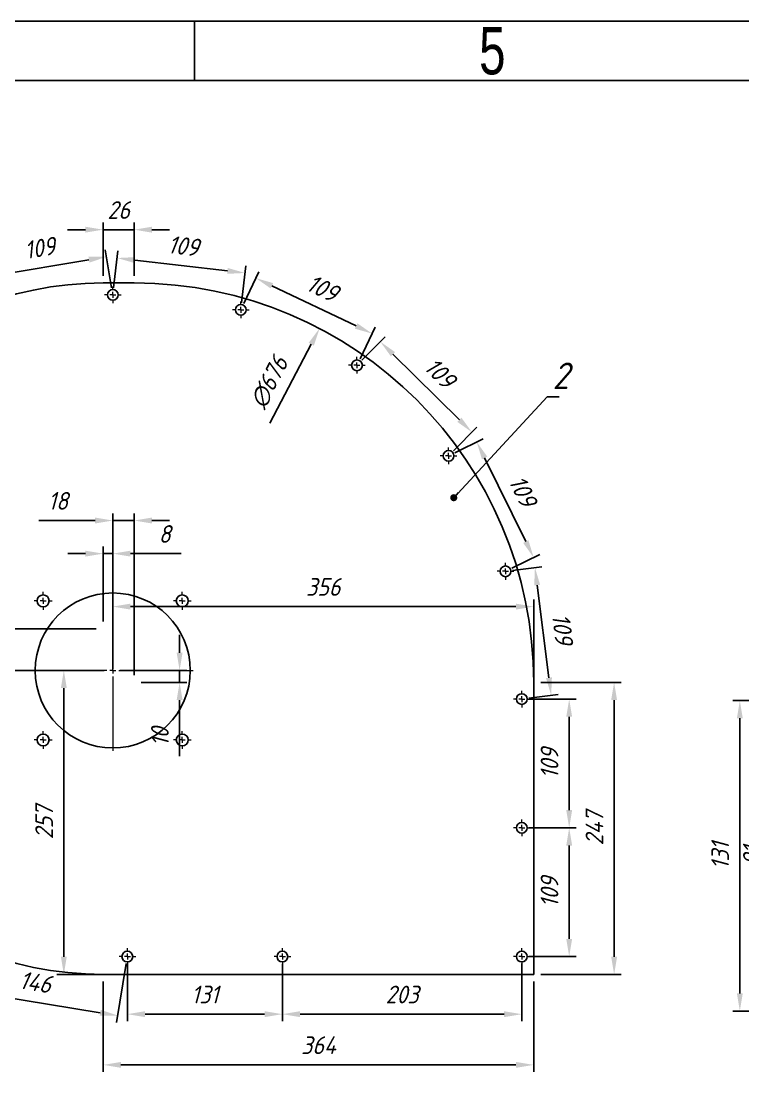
# Model space of a CAD drawing. Header units: millimetres. Extents: x -2169 to 6000, y -2300 to 596.
# Drawn here: x 3330 to 3941, y -293 to 596 of the extents above; entities that cross this region are included whole.
import ezdxf

# ---------------------------------------------------------------- set-up
doc = ezdxf.new("R2010")
doc.units = ezdxf.units.MM
doc.header["$PDSIZE"] = -1
doc.linetypes.add('SLD-Solid', pattern=[0])
doc.styles.add('GENISO', font='geniso.shx', dxfattribs={"oblique": 15})
doc.styles.add('SLDTEXTSTYLE0', font='TXT', dxfattribs={"width": 0.75})
doc.dimstyles.new('Scale', dxfattribs={"dimscale": 6, "dimtxt": 2.5, "dimasz": 2.5, "dimexe": 1, "dimexo": 1, "dimgap": 1.524, "dimtad": 1, "dimdec": 0, "dimzin": 0, "dimtxsty": 'GENISO', "dimcen": 2.5, "dimclrd": 1, "dimclre": 1, "dimclrt": 7, "dimadec": 0, "dimazin": 0, "dimtfac": 1, "dimtdec": 0, "dimtmove": 0, "dimatfit": 3, "dimfxl": 1, "dimtzin": 0, "dimlwd": -1, "dimlwe": -1, "dimarcsym": 0})
doc.dimstyles.new('Scale 1B2', dxfattribs={"dimscale": 6, "dimtxt": 2.5, "dimasz": 2.5, "dimexe": 1, "dimexo": 1, "dimgap": 1.524, "dimtad": 1, "dimdec": 0, "dimlfac": 0.5, "dimzin": 0, "dimtxsty": 'GENISO', "dimcen": 2.5, "dimclrd": 1, "dimclre": 1, "dimclrt": 7, "dimadec": 0, "dimazin": 0, "dimtfac": 1, "dimtdec": 0, "dimtmove": 0, "dimatfit": 3, "dimfxl": 1, "dimtzin": 0, "dimlwd": -1, "dimlwe": -1, "dimarcsym": 0})

# ---------------------------------------------------------------- blocks, each defined once
blk = doc.blocks.new('SW_CENTERMARKSYMBOL_18')
at = {"color": 0, "linetype": 'SLD-Solid', "lineweight": 0}
for p, q in [((0, 0.5), (0, 6.75)), ((-0.5, 0), (-6.75, 0)), ((0, 0), (-0.25, 0)), ((0, 0), (0, 0.25)), ((0, 0), (0, -0.25)), ((0, 0), (0.25, 0)), ((0.5, 0), (6.75, 0)), ((0, -0.5), (0, -6.75))]:
    blk.add_line(p, q, dxfattribs=at)
blk = doc.blocks.new('SW_CENTERMARKSYMBOL_19')
at = {"color": 0, "linetype": 'SLD-Solid', "lineweight": 0}
for p, q in [((-0.5, 0), (-0.7, 0)), ((0, 0), (-0.25, 0)), ((0, 0.5), (0, 0.7)), ((0, 0), (0, 0.25)), ((0, 0), (0, -0.25)), ((0, 0), (0.25, 0)), ((0.5, 0), (0.7, 0)), ((0, -0.5), (0, -0.7))]:
    blk.add_line(p, q, dxfattribs=at)
blk = doc.blocks.new('SW_CENTERMARKSYMBOL_20')
at = {"color": 0, "linetype": 'SLD-Solid', "lineweight": 0}
for p, q in [((-0.5, 0), (-0.7, 0)), ((0, 0), (-0.25, 0)), ((0, 0.5), (0, 0.7)), ((0, 0), (0, 0.25)), ((0, 0), (0, -0.25)), ((0, 0), (0.25, 0)), ((0.5, 0), (0.7, 0)), ((0, -0.5), (0, -0.7))]:
    blk.add_line(p, q, dxfattribs=at)
blk = doc.blocks.new('SW_CENTERMARKSYMBOL_21')
at = {"color": 0, "linetype": 'SLD-Solid', "lineweight": 0}
for p, q in [((-0.5, 0), (-0.7, 0)), ((0, 0), (-0.25, 0)), ((0, 0.5), (0, 0.7)), ((0, 0), (0, 0.25)), ((0, 0), (0, -0.25)), ((0, 0), (0.25, 0)), ((0.5, 0), (0.7, 0)), ((0, -0.5), (0, -0.7))]:
    blk.add_line(p, q, dxfattribs=at)
blk = doc.blocks.new('SW_CENTERMARKSYMBOL_22')
at = {"color": 0, "linetype": 'SLD-Solid', "lineweight": 0}
for p, q in [((-0.5, 0), (-0.7, 0)), ((0, 0), (-0.25, 0)), ((0, 0.5), (0, 0.7)), ((0, 0), (0, 0.25)), ((0, 0), (0, -0.25)), ((0, 0), (0.25, 0)), ((0.5, 0), (0.7, 0)), ((0, -0.5), (0, -0.7))]:
    blk.add_line(p, q, dxfattribs=at)
blk = doc.blocks.new('SW_CENTERMARKSYMBOL_23')
at = {"color": 0, "linetype": 'SLD-Solid', "lineweight": 0}
for p, q in [((-0.5, 0), (-0.7, 0)), ((0, 0), (-0.25, 0)), ((0, 0.5), (0, 0.7)), ((0, 0), (0, 0.25)), ((0, 0), (0, -0.25)), ((0, 0), (0.25, 0)), ((0.5, 0), (0.7, 0)), ((0, -0.5), (0, -0.7))]:
    blk.add_line(p, q, dxfattribs=at)
blk = doc.blocks.new('SW_CENTERMARKSYMBOL_24')
at = {"color": 0, "linetype": 'SLD-Solid', "lineweight": 0}
for p, q in [((-0.5, 0), (-0.7, 0)), ((0, 0), (-0.25, 0)), ((0, 0.5), (0, 0.7)), ((0, 0), (0, 0.25)), ((0, 0), (0, -0.25)), ((0, 0), (0.25, 0)), ((0.5, 0), (0.7, 0)), ((0, -0.5), (0, -0.7))]:
    blk.add_line(p, q, dxfattribs=at)
blk = doc.blocks.new('SW_CENTERMARKSYMBOL_25')
at = {"color": 0, "linetype": 'SLD-Solid', "lineweight": 0}
for p, q in [((-0.5, 0), (-0.7, 0)), ((0, 0), (-0.25, 0)), ((0, 0.5), (0, 0.7)), ((0, 0), (0, 0.25)), ((0, 0), (0, -0.25)), ((0, 0), (0.25, 0)), ((0.5, 0), (0.7, 0)), ((0, -0.5), (0, -0.7))]:
    blk.add_line(p, q, dxfattribs=at)
blk = doc.blocks.new('SW_CENTERMARKSYMBOL_26')
at = {"color": 0, "linetype": 'SLD-Solid', "lineweight": 0}
for p, q in [((-0.5, 0), (-0.7, 0)), ((0, 0), (-0.25, 0)), ((0, 0.5), (0, 0.7)), ((0, 0), (0, 0.25)), ((0, 0), (0, -0.25)), ((0, 0), (0.25, 0)), ((0.5, 0), (0.7, 0)), ((0, -0.5), (0, -0.7))]:
    blk.add_line(p, q, dxfattribs=at)
blk = doc.blocks.new('SW_CENTERMARKSYMBOL_34')
at = {"color": 0, "linetype": 'SLD-Solid', "lineweight": 0}
for p, q in [((-0.5, 0), (-0.7, 0)), ((0, 0), (-0.25, 0)), ((0, 0.5), (0, 0.7)), ((0, 0), (0, 0.25)), ((0, 0), (0, -0.25)), ((0, 0), (0.25, 0)), ((0.5, 0), (0.7, 0)), ((0, -0.5), (0, -0.7))]:
    blk.add_line(p, q, dxfattribs=at)
blk = doc.blocks.new('SW_CENTERMARKSYMBOL_35')
at = {"color": 0, "linetype": 'SLD-Solid', "lineweight": 0}
for p, q in [((-0.5, 0), (-0.7, 0)), ((0, 0), (-0.25, 0)), ((0, 0.5), (0, 0.7)), ((0, 0), (0, 0.25)), ((0, 0), (0, -0.25)), ((0, 0), (0.25, 0)), ((0.5, 0), (0.7, 0)), ((0, -0.5), (0, -0.7))]:
    blk.add_line(p, q, dxfattribs=at)
blk = doc.blocks.new('SW_CENTERMARKSYMBOL_36')
at = {"color": 0, "linetype": 'SLD-Solid', "lineweight": 0}
for p, q in [((-0.5, 0), (-0.75, 0)), ((0, 0), (-0.25, 0)), ((0, 0.5), (0, 0.75)), ((0, 0), (0, 0.25)), ((0, 0), (0, -0.25)), ((0, 0), (0.25, 0)), ((0.5, 0), (0.75, 0)), ((0, -0.5), (0, -0.75))]:
    blk.add_line(p, q, dxfattribs=at)
blk = doc.blocks.new('SW_CENTERMARKSYMBOL_37')
at = {"color": 0, "linetype": 'SLD-Solid', "lineweight": 0}
for p, q in [((-0.5, 0), (-0.75, 0)), ((0, 0), (-0.25, 0)), ((0, 0.5), (0, 0.75)), ((0, 0), (0, 0.25)), ((0, 0), (0, -0.25)), ((0, 0), (0.25, 0)), ((0.5, 0), (0.75, 0)), ((0, -0.5), (0, -0.75))]:
    blk.add_line(p, q, dxfattribs=at)
blk = doc.blocks.new('SW_CENTERMARKSYMBOL_38')
at = {"color": 0, "linetype": 'SLD-Solid', "lineweight": 0}
for p, q in [((-0.5, 0), (-0.75, 0)), ((0, 0), (-0.25, 0)), ((0, 0.5), (0, 0.75)), ((0, 0), (0, 0.25)), ((0, 0), (0, -0.25)), ((0, 0), (0.25, 0)), ((0.5, 0), (0.75, 0)), ((0, -0.5), (0, -0.75))]:
    blk.add_line(p, q, dxfattribs=at)
blk = doc.blocks.new('SW_CENTERMARKSYMBOL_39')
at = {"color": 0, "linetype": 'SLD-Solid', "lineweight": 0}
for p, q in [((-0.5, 0), (-0.75, 0)), ((0, 0), (-0.25, 0)), ((0, 0.5), (0, 0.75)), ((0, 0), (0, 0.25)), ((0, 0), (0, -0.25)), ((0, 0), (0.25, 0)), ((0.5, 0), (0.75, 0)), ((0, -0.5), (0, -0.75))]:
    blk.add_line(p, q, dxfattribs=at)
blk = doc.blocks.new('SW_CENTERMARKSYMBOL_0')
at = {"color": 0, "linetype": 'SLD-Solid', "lineweight": 0}
for p, q in [((-0.5, 0), (-0.7, 0)), ((0, 0), (-0.25, 0)), ((0, 0.5), (0, 0.7)), ((0, 0), (0, 0.25)), ((0, 0), (0, -0.25)), ((0, 0), (0.25, 0)), ((0.5, 0), (0.7, 0)), ((0, -0.5), (0, -0.7))]:
    blk.add_line(p, q, dxfattribs=at)
blk = doc.blocks.new('SW_CENTERMARKSYMBOL_1')
at = {"color": 0, "linetype": 'SLD-Solid', "lineweight": 0}
for p, q in [((-0.5, 0), (-0.7, 0)), ((0, 0), (-0.25, 0)), ((0, 0.5), (0, 0.7)), ((0, 0), (0, 0.25)), ((0, 0), (0, -0.25)), ((0, 0), (0.25, 0)), ((0.5, 0), (0.7, 0)), ((0, -0.5), (0, -0.7))]:
    blk.add_line(p, q, dxfattribs=at)
blk = doc.blocks.new('SW_CENTERMARKSYMBOL_2')
at = {"color": 0, "linetype": 'SLD-Solid', "lineweight": 0}
for p, q in [((-0.5, 0), (-0.7, 0)), ((0, 0), (-0.25, 0)), ((0, 0.5), (0, 0.7)), ((0, 0), (0, 0.25)), ((0, 0), (0, -0.25)), ((0, 0), (0.25, 0)), ((0.5, 0), (0.7, 0)), ((0, -0.5), (0, -0.7))]:
    blk.add_line(p, q, dxfattribs=at)
blk = doc.blocks.new('SW_CENTERMARKSYMBOL_3')
at = {"color": 0, "linetype": 'SLD-Solid', "lineweight": 0}
for p, q in [((-0.5, 0), (-0.7, 0)), ((0, 0), (-0.25, 0)), ((0, 0.5), (0, 0.7)), ((0, 0), (0, 0.25)), ((0, 0), (0, -0.25)), ((0, 0), (0.25, 0)), ((0.5, 0), (0.7, 0)), ((0, -0.5), (0, -0.7))]:
    blk.add_line(p, q, dxfattribs=at)
blk = doc.blocks.new('SW_CENTERMARKSYMBOL_4')
at = {"color": 0, "linetype": 'SLD-Solid', "lineweight": 0}
for p, q in [((-0.5, 0), (-0.7, 0)), ((0, 0), (-0.25, 0)), ((0, 0.5), (0, 0.7)), ((0, 0), (0, 0.25)), ((0, 0), (0, -0.25)), ((0, 0), (0.25, 0)), ((0.5, 0), (0.7, 0)), ((0, -0.5), (0, -0.7))]:
    blk.add_line(p, q, dxfattribs=at)
blk = doc.blocks.new('SW_CENTERMARKSYMBOL_5')
at = {"color": 0, "linetype": 'SLD-Solid', "lineweight": 0}
for p, q in [((-0.5, 0), (-0.7, 0)), ((0, 0), (-0.25, 0)), ((0, 0.5), (0, 0.7)), ((0, 0), (0, 0.25)), ((0, 0), (0, -0.25)), ((0, 0), (0.25, 0)), ((0.5, 0), (0.7, 0)), ((0, -0.5), (0, -0.7))]:
    blk.add_line(p, q, dxfattribs=at)
blk = doc.blocks.new('SW_CENTERMARKSYMBOL_6')
at = {"color": 0, "linetype": 'SLD-Solid', "lineweight": 0}
for p, q in [((-0.5, 0), (-0.7, 0)), ((0, 0), (-0.25, 0)), ((0, 0.5), (0, 0.7)), ((0, 0), (0, 0.25)), ((0, 0), (0, -0.25)), ((0, 0), (0.25, 0)), ((0.5, 0), (0.7, 0)), ((0, -0.5), (0, -0.7))]:
    blk.add_line(p, q, dxfattribs=at)
blk = doc.blocks.new('SW_CENTERMARKSYMBOL_7')
at = {"color": 0, "linetype": 'SLD-Solid', "lineweight": 0}
for p, q in [((-0.5, 0), (-0.7, 0)), ((0, 0), (-0.25, 0)), ((0, 0.5), (0, 0.7)), ((0, 0), (0, 0.25)), ((0, 0), (0, -0.25)), ((0, 0), (0.25, 0)), ((0.5, 0), (0.7, 0)), ((0, -0.5), (0, -0.7))]:
    blk.add_line(p, q, dxfattribs=at)
blk = doc.blocks.new('SW_CENTERMARKSYMBOL_15')
at = {"color": 0, "linetype": 'SLD-Solid', "lineweight": 0}
for p, q in [((-0.5, 0), (-0.7, 0)), ((0, 0), (-0.25, 0)), ((0, 0.5), (0, 0.7)), ((0, 0), (0, 0.25)), ((0, 0), (0, -0.25)), ((0, 0), (0.25, 0)), ((0.5, 0), (0.7, 0)), ((0, -0.5), (0, -0.7))]:
    blk.add_line(p, q, dxfattribs=at)
blk = doc.blocks.new('SW_CENTERMARKSYMBOL_16')
at = {"color": 0, "linetype": 'SLD-Solid', "lineweight": 0}
for p, q in [((-0.5, 0), (-0.7, 0)), ((0, 0), (-0.25, 0)), ((0, 0.5), (0, 0.7)), ((0, 0), (0, 0.25)), ((0, 0), (0, -0.25)), ((0, 0), (0.25, 0)), ((0.5, 0), (0.7, 0)), ((0, -0.5), (0, -0.7))]:
    blk.add_line(p, q, dxfattribs=at)
blk = doc.blocks.new('*D122')
at = {"color": 1, "transparency": 16777216}
for p, q in [((3399.09, -216.8), (3399.09, -293.37)), ((3763.41, -216.8), (3763.41, -293.37)), ((3748.41, -287.37), (3414.09, -287.37))]:
    blk.add_line(p, q, dxfattribs=at)
for points in [[(3414.09, -284.87), (3414.09, -289.87), (3399.09, -287.37)], [(3748.41, -284.87), (3748.41, -289.87), (3763.41, -287.37)]]:
    blk.add_solid(points, dxfattribs=at)
at = {"layer": 'Defpoints', "color": 0, "transparency": 16777216}
for p in [(3399.09, -210.8), (3763.41, -210.8), (3399.09, -287.37)]:
    blk.add_point(p, dxfattribs=at)
at = {"color": 7, "transparency": 16777216, "insert": (3581.25, -270.73), "char_height": 15, "attachment_point": 5, "style": 'GENISO'}
blk.add_mtext('364', dxfattribs=at)
blk = doc.blocks.new('*D123')
at = {"color": 1, "transparency": 16777216}
blk.add_line((3238.21, 113.87), (3126.74, 136.03), dxfattribs=at)
blk.add_solid([(3127.23, 138.48), (3126.25, 133.58), (3112.03, 138.96)], dxfattribs=at)
at = {"layer": 'Defpoints', "color": 0, "transparency": 16777216}
for p in [(3112.03, 138.96), (3686.15, 24.8)]:
    blk.add_point(p, dxfattribs=at)
at = {"color": 7, "transparency": 16777216, "insert": (3211.51, 136.15), "char_height": 15, "attachment_point": 5, "rotation": 348.75476, "style": 'GENISO'}
blk.add_mtext('∅585', dxfattribs=at)
blk = doc.blocks.new('*D124')
at = {"color": 1, "transparency": 16777216}
for p, q in [((3383.98, 419.69), (3368.98, 419.69)), ((3398.98, 380.56), (3398.98, 425.69)), ((3425.31, 419.69), (3398.98, 419.69)), ((3425.31, 380.57), (3425.31, 425.69)), ((3440.31, 419.69), (3455.31, 419.69))]:
    blk.add_line(p, q, dxfattribs=at)
for points in [[(3383.98, 422.19), (3383.98, 417.19), (3398.98, 419.69)], [(3440.31, 422.19), (3440.31, 417.19), (3425.31, 419.69)]]:
    blk.add_solid(points, dxfattribs=at)
at = {"layer": 'Defpoints', "color": 0, "transparency": 16777216}
for p in [(3398.98, 419.69), (3398.98, 374.56), (3425.31, 374.57)]:
    blk.add_point(p, dxfattribs=at)
at = {"color": 7, "transparency": 16777216, "insert": (3412.15, 436.34), "char_height": 15, "attachment_point": 5, "style": 'GENISO'}
blk.add_mtext('26', dxfattribs=at)
blk = doc.blocks.new('*D125')
at = {"color": 1, "transparency": 16777216}
blk.add_line((3540.22, 255.98), (3575.16, 322.72), dxfattribs=at)
blk.add_solid([(3572.95, 323.88), (3577.38, 321.56), (3582.12, 336.01)], dxfattribs=at)
at = {"layer": 'Defpoints', "color": 0, "transparency": 16777216}
for p in [(3582.12, 336.01), (3268.5, -263.06)]:
    blk.add_point(p, dxfattribs=at)
at = {"color": 7, "transparency": 16777216, "insert": (3539.47, 290.42), "char_height": 15, "attachment_point": 5, "rotation": 62.36781, "style": 'GENISO'}
blk.add_mtext('∅676', dxfattribs=at)
blk = doc.blocks.new('*D126')
at = {"color": 1, "transparency": 16777216}
for p, q in [((3769.41, 36.47), (3837.47, 36.47)), ((3831.47, 21.47), (3831.47, -195.8)), ((3769.41, -210.8), (3837.47, -210.8))]:
    blk.add_line(p, q, dxfattribs=at)
for points in [[(3828.97, 21.47), (3833.97, 21.47), (3831.47, 36.47)], [(3828.97, -195.8), (3833.97, -195.8), (3831.47, -210.8)]]:
    blk.add_solid(points, dxfattribs=at)
at = {"layer": 'Defpoints', "color": 0, "transparency": 16777216}
for p in [(3763.41, 36.47), (3763.41, -210.8), (3831.47, -210.8)]:
    blk.add_point(p, dxfattribs=at)
at = {"color": 7, "transparency": 16777216, "insert": (3814.83, -87.16), "char_height": 15, "attachment_point": 5, "rotation": 90, "style": 'GENISO'}
blk.add_mtext('247', dxfattribs=at)
blk = doc.blocks.new('*D133')
at = {"color": 1, "transparency": 16777216}
for p, q in [((3406.24, 370.39), (3400.84, 402.67)), ((3387.03, 394.27), (3309.12, 381.21)), ((3298.74, 352.38), (3293.34, 384.65))]:
    blk.add_line(p, q, dxfattribs=at)
for points in [[(3386.62, 396.73), (3387.45, 391.8), (3401.83, 396.75)], [(3308.71, 383.68), (3309.54, 378.75), (3294.33, 378.73)]]:
    blk.add_solid(points, dxfattribs=at)
at = {"layer": 'Defpoints', "color": 0, "transparency": 16777216}
for p in [(3294.33, 378.73), (3407.23, 364.47), (3299.74, 346.46)]:
    blk.add_point(p, dxfattribs=at)
at = {"color": 7, "transparency": 16777216, "insert": (3345.33, 404.16), "char_height": 15, "attachment_point": 5, "rotation": 9.51234, "style": 'GENISO'}
blk.add_mtext('109', dxfattribs=at)
blk = doc.blocks.new('*D109')
at = {"color": 1, "transparency": 16777216}
for p, q in [((3407.93, 370.43), (3411.58, 401.65)), ((3504.24, 384.79), (3425.78, 393.95)), ((3516.19, 357.79), (3519.84, 389.01))]:
    blk.add_line(p, q, dxfattribs=at)
for points in [[(3426.07, 396.43), (3425.49, 391.47), (3410.88, 395.69)], [(3504.53, 387.27), (3503.95, 382.31), (3519.14, 383.05)]]:
    blk.add_solid(points, dxfattribs=at)
at = {"layer": 'Defpoints', "color": 0, "transparency": 16777216}
for p in [(3410.88, 395.69), (3407.23, 364.47), (3515.5, 351.83)]:
    blk.add_point(p, dxfattribs=at)
at = {"color": 7, "transparency": 16777216, "insert": (3466.94, 405.9), "char_height": 15, "attachment_point": 5, "rotation": 353.33974, "style": 'GENISO'}
blk.add_mtext('109', dxfattribs=at)
blk = doc.blocks.new('*D110')
at = {"color": 1, "transparency": 16777216}
for p, q in [((3518.08, 357.25), (3530.9, 384.08)), ((3613.13, 338.16), (3541.85, 372.2)), ((3616.44, 310.27), (3629.26, 337.11))]:
    blk.add_line(p, q, dxfattribs=at)
for points in [[(3542.93, 374.46), (3540.77, 369.95), (3528.31, 378.67)], [(3614.21, 340.42), (3612.06, 335.9), (3626.67, 331.7)]]:
    blk.add_solid(points, dxfattribs=at)
at = {"layer": 'Defpoints', "color": 0, "transparency": 16777216}
for p in [(3528.31, 378.67), (3515.5, 351.83), (3613.85, 304.86)]:
    blk.add_point(p, dxfattribs=at)
at = {"color": 7, "transparency": 16777216, "insert": (3584.66, 370.2), "char_height": 15, "attachment_point": 5, "rotation": 334.47173, "style": 'GENISO'}
blk.add_mtext('109', dxfattribs=at)
blk = doc.blocks.new('*D111')
at = {"color": 1, "transparency": 16777216}
for p, q in [((3618.07, 309.13), (3637.82, 329.11)), ((3700.47, 258.78), (3644.27, 314.3)), ((3695.6, 232.51), (3715.35, 252.5))]:
    blk.add_line(p, q, dxfattribs=at)
for points in [[(3646.03, 316.08), (3642.52, 312.52), (3633.6, 324.84)], [(3702.22, 260.55), (3698.71, 257), (3711.14, 248.23)]]:
    blk.add_solid(points, dxfattribs=at)
at = {"layer": 'Defpoints', "color": 0, "transparency": 16777216}
for p in [(3633.6, 324.84), (3613.85, 304.86), (3691.39, 228.25)]:
    blk.add_point(p, dxfattribs=at)
at = {"color": 7, "transparency": 16777216, "insert": (3684.07, 298.38), "char_height": 15, "attachment_point": 5, "rotation": 315.34226, "style": 'GENISO'}
blk.add_mtext('109', dxfattribs=at)
blk = doc.blocks.new('*D112')
at = {"color": 1, "transparency": 16777216}
for p, q in [((3696.77, 230.9), (3720.59, 242.62)), ((3756.72, 155.64), (3721.83, 226.52)), ((3744.92, 133.11), (3768.73, 144.83))]:
    blk.add_line(p, q, dxfattribs=at)
for points in [[(3724.07, 227.62), (3719.59, 225.41), (3715.2, 239.97)], [(3758.97, 156.75), (3754.48, 154.54), (3763.35, 142.18)]]:
    blk.add_solid(points, dxfattribs=at)
at = {"layer": 'Defpoints', "color": 0, "transparency": 16777216}
for p in [(3715.2, 239.97), (3691.39, 228.25), (3739.53, 130.46)]:
    blk.add_point(p, dxfattribs=at)
at = {"color": 7, "transparency": 16777216, "insert": (3754.21, 198.43), "char_height": 15, "attachment_point": 5, "rotation": 296.21394, "style": 'GENISO'}
blk.add_mtext('109', dxfattribs=at)
blk = doc.blocks.new('*D113')
at = {"color": 1, "transparency": 16777216}
for p, q in [((3745.49, 131.22), (3770.39, 134.39)), ((3776.33, 40.39), (3766.34, 118.75)), ((3759.27, 23.09), (3784.18, 26.27))]:
    blk.add_line(p, q, dxfattribs=at)
for points in [[(3768.82, 119.07), (3763.86, 118.44), (3764.44, 133.63)], [(3778.81, 40.71), (3773.85, 40.07), (3778.22, 25.51)]]:
    blk.add_solid(points, dxfattribs=at)
at = {"layer": 'Defpoints', "color": 0, "transparency": 16777216}
for p in [(3764.44, 133.63), (3739.53, 130.46), (3753.32, 22.33)]:
    blk.add_point(p, dxfattribs=at)
at = {"color": 7, "transparency": 16777216, "insert": (3787.84, 81.68), "char_height": 15, "attachment_point": 5, "rotation": 277.26508, "style": 'GENISO'}
blk.add_mtext('109', dxfattribs=at)
blk = doc.blocks.new('*D114')
at = {"color": 1, "transparency": 16777216}
for p, q in [((3759.32, 22.33), (3799.45, 22.33)), ((3793.45, -71.66), (3793.45, 7.33)), ((3759.32, -86.66), (3799.45, -86.66))]:
    blk.add_line(p, q, dxfattribs=at)
for points in [[(3790.95, 7.33), (3795.95, 7.33), (3793.45, 22.33)], [(3790.95, -71.66), (3795.95, -71.66), (3793.45, -86.66)]]:
    blk.add_solid(points, dxfattribs=at)
at = {"layer": 'Defpoints', "color": 0, "transparency": 16777216}
for p in [(3753.32, 22.33), (3793.45, 22.33), (3753.32, -86.66)]:
    blk.add_point(p, dxfattribs=at)
at = {"color": 7, "transparency": 16777216, "insert": (3776.8, -32.17), "char_height": 15, "attachment_point": 5, "rotation": 90, "style": 'GENISO'}
blk.add_mtext('109', dxfattribs=at)
blk = doc.blocks.new('*D115')
at = {"color": 1, "transparency": 16777216}
for p, q in [((3759.32, -86.66), (3799.45, -86.66)), ((3793.45, -180.66), (3793.45, -101.66)), ((3759.32, -195.66), (3799.45, -195.66))]:
    blk.add_line(p, q, dxfattribs=at)
for points in [[(3790.95, -101.66), (3795.95, -101.66), (3793.45, -86.66)], [(3790.95, -180.66), (3795.95, -180.66), (3793.45, -195.66)]]:
    blk.add_solid(points, dxfattribs=at)
at = {"layer": 'Defpoints', "color": 0, "transparency": 16777216}
for p in [(3753.32, -86.66), (3793.45, -86.66), (3753.32, -195.66)]:
    blk.add_point(p, dxfattribs=at)
at = {"color": 7, "transparency": 16777216, "insert": (3776.8, -141.16), "char_height": 15, "attachment_point": 5, "rotation": 90, "style": 'GENISO'}
blk.add_mtext('109', dxfattribs=at)
blk = doc.blocks.new('*D116')
at = {"color": 1, "transparency": 16777216}
for p, q in [((3550.72, -201.69), (3550.72, -250.44)), ((3753.32, -201.66), (3753.32, -250.44)), ((3738.32, -244.44), (3565.72, -244.44))]:
    blk.add_line(p, q, dxfattribs=at)
for points in [[(3565.72, -241.94), (3565.72, -246.94), (3550.72, -244.44)], [(3738.32, -241.94), (3738.32, -246.94), (3753.32, -244.44)]]:
    blk.add_solid(points, dxfattribs=at)
at = {"layer": 'Defpoints', "color": 0, "transparency": 16777216}
for p in [(3550.72, -195.69), (3753.32, -195.66), (3550.72, -244.44)]:
    blk.add_point(p, dxfattribs=at)
at = {"color": 7, "transparency": 16777216, "insert": (3652.02, -227.8), "char_height": 15, "attachment_point": 5, "style": 'GENISO'}
blk.add_mtext('203', dxfattribs=at)
blk = doc.blocks.new('*D117')
at = {"color": 1, "transparency": 16777216}
for p, q in [((3419.52, -201.69), (3419.52, -250.44)), ((3550.72, -201.69), (3550.72, -250.44)), ((3535.72, -244.44), (3434.52, -244.44))]:
    blk.add_line(p, q, dxfattribs=at)
for points in [[(3434.52, -241.94), (3434.52, -246.94), (3419.52, -244.44)], [(3535.72, -241.94), (3535.72, -246.94), (3550.72, -244.44)]]:
    blk.add_solid(points, dxfattribs=at)
at = {"layer": 'Defpoints', "color": 0, "transparency": 16777216}
for p in [(3419.52, -195.69), (3550.72, -195.69), (3419.52, -244.44)]:
    blk.add_point(p, dxfattribs=at)
at = {"color": 7, "transparency": 16777216, "insert": (3485.12, -227.8), "char_height": 15, "attachment_point": 5, "style": 'GENISO'}
blk.add_mtext('131', dxfattribs=at)
blk = doc.blocks.new('*D118')
at = {"color": 1, "transparency": 16777216}
for p, q in [((3274.12, -177.98), (3265.95, -227.9)), ((3418.55, -201.61), (3410.38, -251.53)), ((3396.55, -243.19), (3281.72, -224.41))]:
    blk.add_line(p, q, dxfattribs=at)
for points in [[(3282.13, -221.94), (3281.32, -226.87), (3266.92, -221.98)], [(3396.95, -240.72), (3396.15, -245.66), (3411.35, -245.61)]]:
    blk.add_solid(points, dxfattribs=at)
at = {"layer": 'Defpoints', "color": 0, "transparency": 16777216}
for p in [(3275.09, -172.06), (3419.52, -195.69), (3266.92, -221.98)]:
    blk.add_point(p, dxfattribs=at)
at = {"color": 7, "transparency": 16777216, "insert": (3341.82, -217.37), "char_height": 15, "attachment_point": 5, "rotation": 350.70846, "style": 'GENISO'}
blk.add_mtext('146', dxfattribs=at)
blk = doc.blocks.new('*D119')
at = {"color": 1, "transparency": 16777216}
for p, q in [((3407.15, 50.04), (3407.15, 106.6)), ((3748.41, 100.6), (3422.15, 100.6)), ((3763.41, -56.6), (3763.41, 106.6))]:
    blk.add_line(p, q, dxfattribs=at)
for points in [[(3422.15, 103.1), (3422.15, 98.1), (3407.15, 100.6)], [(3748.41, 103.1), (3748.41, 98.1), (3763.41, 100.6)]]:
    blk.add_solid(points, dxfattribs=at)
at = {"layer": 'Defpoints', "color": 0, "transparency": 16777216}
for p in [(3407.15, 100.6), (3407.15, 44.04), (3763.41, -62.6)]:
    blk.add_point(p, dxfattribs=at)
at = {"color": 7, "transparency": 16777216, "insert": (3585.28, 117.25), "char_height": 15, "attachment_point": 5, "style": 'GENISO'}
blk.add_mtext('356', dxfattribs=at)
blk = doc.blocks.new('*D120')
at = {"color": 1, "transparency": 16777216}
for p, q in [((3399.88, 46.57), (3359.76, 46.57)), ((3365.76, -195.8), (3365.76, 31.57)), ((3507.04, -210.8), (3359.76, -210.8))]:
    blk.add_line(p, q, dxfattribs=at)
for points in [[(3363.26, 31.57), (3368.26, 31.57), (3365.76, 46.57)], [(3363.26, -195.8), (3368.26, -195.8), (3365.76, -210.8)]]:
    blk.add_solid(points, dxfattribs=at)
at = {"layer": 'Defpoints', "color": 0, "transparency": 16777216}
for p in [(3365.76, 46.57), (3405.88, 46.57), (3513.04, -210.8)]:
    blk.add_point(p, dxfattribs=at)
at = {"color": 7, "transparency": 16777216, "insert": (3349.12, -82.12), "char_height": 15, "attachment_point": 5, "rotation": 90, "style": 'GENISO'}
blk.add_mtext('257', dxfattribs=at)
blk = doc.blocks.new('*D121')
at = {"color": 1, "transparency": 16777216}
for p, q in [((3463.74, 61.57), (3463.74, 76.57)), ((3413.15, 46.57), (3469.74, 46.57)), ((3463.74, 46.57), (3463.74, 36.47)), ((3431.31, 36.47), (3469.74, 36.47)), ((3463.74, 21.47), (3463.74, -25.93))]:
    blk.add_line(p, q, dxfattribs=at)
for points in [[(3461.24, 61.57), (3466.24, 61.57), (3463.74, 46.57)], [(3461.24, 21.47), (3466.24, 21.47), (3463.74, 36.47)]]:
    blk.add_solid(points, dxfattribs=at)
at = {"layer": 'Defpoints', "color": 0, "transparency": 16777216}
for p in [(3407.15, 46.57), (3463.74, 46.57), (3425.31, 36.47)]:
    blk.add_point(p, dxfattribs=at)
at = {"color": 7, "transparency": 16777216, "insert": (3447.1, -9.73), "char_height": 15, "attachment_point": 5, "rotation": 90, "style": 'GENISO'}
blk.add_mtext('10', dxfattribs=at)
blk = doc.blocks.new('*D134')
at = {"color": 1, "transparency": 16777216}
for p, q in [((3407.15, 47.52), (3407.15, 179.47)), ((3425.31, 42.47), (3425.31, 179.47)), ((3392.15, 173.47), (3344.55, 173.47)), ((3425.31, 173.47), (3407.15, 173.47)), ((3440.31, 173.47), (3455.31, 173.47))]:
    blk.add_line(p, q, dxfattribs=at)
for points in [[(3392.15, 175.97), (3392.15, 170.97), (3407.15, 173.47)], [(3440.31, 175.97), (3440.31, 170.97), (3425.31, 173.47)]]:
    blk.add_solid(points, dxfattribs=at)
at = {"layer": 'Defpoints', "color": 0, "transparency": 16777216}
for p in [(3407.15, 173.47), (3407.15, 41.52), (3425.31, 36.47)]:
    blk.add_point(p, dxfattribs=at)
at = {"color": 7, "transparency": 16777216, "insert": (3360.85, 190.12), "char_height": 15, "attachment_point": 5, "style": 'GENISO'}
blk.add_mtext('18', dxfattribs=at)
blk = doc.blocks.new('*D135')
at = {"color": 1, "transparency": 16777216}
for p, q in [((3399.09, 87.88), (3399.09, 151.43)), ((3407.15, 119.66), (3407.15, 151.43)), ((3384.09, 145.43), (3369.09, 145.43)), ((3399.09, 145.43), (3407.15, 145.43)), ((3422.15, 145.43), (3465.05, 145.43))]:
    blk.add_line(p, q, dxfattribs=at)
for points in [[(3384.09, 147.93), (3384.09, 142.93), (3399.09, 145.43)], [(3422.15, 147.93), (3422.15, 142.93), (3407.15, 145.43)]]:
    blk.add_solid(points, dxfattribs=at)
at = {"layer": 'Defpoints', "color": 0, "transparency": 16777216}
for p in [(3407.15, 145.43), (3407.15, 113.66), (3399.09, 81.88)]:
    blk.add_point(p, dxfattribs=at)
at = {"color": 7, "transparency": 16777216, "insert": (3451.1, 162.07), "char_height": 15, "attachment_point": 5, "style": 'GENISO'}
blk.add_mtext('8', dxfattribs=at)
blk = doc.blocks.new('*D136')
at = {"color": 1, "transparency": 16777216}
for p, q in [((3317.38, 96.88), (3317.38, 111.88)), ((3393.09, 81.88), (3311.38, 81.88)), ((3317.38, 81.88), (3317.38, 46.57)), ((3383.32, 46.57), (3311.38, 46.57)), ((3317.38, 31.57), (3317.38, 16.57))]:
    blk.add_line(p, q, dxfattribs=at)
for points in [[(3314.88, 96.88), (3319.88, 96.88), (3317.38, 81.88)], [(3314.88, 31.57), (3319.88, 31.57), (3317.38, 46.57)]]:
    blk.add_solid(points, dxfattribs=at)
at = {"layer": 'Defpoints', "color": 0, "transparency": 16777216}
for p in [(3399.09, 81.88), (3317.38, 46.57), (3389.32, 46.57)]:
    blk.add_point(p, dxfattribs=at)
at = {"color": 7, "transparency": 16777216, "insert": (3300.73, 64.22), "char_height": 15, "attachment_point": 5, "rotation": 90, "style": 'GENISO'}
blk.add_mtext('35', dxfattribs=at)
blk = doc.blocks.new('*D184')
at = {"color": 1, "transparency": 16777216}
for p, q in [((4070.53, 21.04), (3931.85, 21.04)), ((3937.85, -226.83), (3937.85, 6.04)), ((4070.53, -241.83), (3931.85, -241.83))]:
    blk.add_line(p, q, dxfattribs=at)
for points in [[(3935.35, 6.04), (3940.35, 6.04), (3937.85, 21.04)], [(3935.35, -226.83), (3940.35, -226.83), (3937.85, -241.83)]]:
    blk.add_solid(points, dxfattribs=at)
at = {"layer": 'Defpoints', "color": 0, "transparency": 16777216}
for p in [(3937.85, 21.04), (4076.53, 21.04), (4076.53, -241.83)]:
    blk.add_point(p, dxfattribs=at)
at = {"color": 7, "transparency": 16777216, "insert": (3921.2, -110.4), "char_height": 15, "attachment_point": 5, "rotation": 90, "style": 'GENISO'}
blk.add_mtext('131', dxfattribs=at)
blk = doc.blocks.new('*D185')
at = {"color": 1, "transparency": 16777216}
for p, q in [((3987.54, -19.4), (3958.71, -19.4)), ((3964.71, -34.4), (3964.71, -186.39)), ((3987.54, -201.39), (3958.71, -201.39))]:
    blk.add_line(p, q, dxfattribs=at)
for points in [[(3962.21, -34.4), (3967.21, -34.4), (3964.71, -19.4)], [(3962.21, -186.39), (3967.21, -186.39), (3964.71, -201.39)]]:
    blk.add_solid(points, dxfattribs=at)
at = {"layer": 'Defpoints', "color": 0, "transparency": 16777216}
for p in [(3993.54, -19.4), (3964.71, -201.39), (3993.54, -201.39)]:
    blk.add_point(p, dxfattribs=at)
at = {"color": 7, "transparency": 16777216, "insert": (3948.07, -110.4), "char_height": 15, "attachment_point": 5, "rotation": 90, "style": 'GENISO'}
blk.add_mtext('91', dxfattribs=at)

msp = doc.modelspace()

# ---------------------------------------------------------------- linework, layer by layer
at = {"color": 7, "linetype": 'SLD-Solid'}
for p, q in [((1962.61, 596.33), (5999.6, 596.33)), ((3476.48, 545.87), (3476.48, 596.33)), ((2013.07, 545.87), (5949.14, 545.87))]:
    msp.add_line(p, q, dxfattribs=at)
at = {"color": 3, "linetype": 'SLD-Solid'}
for p, q in [((3425.31, 374.57), (3398.98, 374.56)), ((3425.31, 374.57), (3398.98, 374.56)), ((3763.41, -210.8), (3763.41, 36.47)), ((3763.41, -210.8), (3763.41, 36.47)), ((3399.09, -210.8), (3763.41, -210.8)), ((3399.09, -210.8), (3763.41, -210.8))]:
    msp.add_line(p, q, dxfattribs=at)
for centre, radius in [((3407.23, 364.47), 4.54), ((3407.23, 364.47), 4.54), ((3515.5, 351.83), 4.54), ((3515.5, 351.83), 4.54), ((3613.85, 304.86), 4.54), ((3613.85, 304.86), 4.54), ((3691.39, 228.25), 4.54), ((3691.39, 228.25), 4.54), ((3739.53, 130.46), 4.54), ((3739.53, 130.46), 4.54), ((3407.15, 46.57), 65.6), ((3348.27, 105.44), 5.05), ((3466.02, 105.44), 5.05), ((3753.32, 22.33), 4.54), ((3753.32, 22.33), 4.54), ((3348.27, -12.31), 5.05), ((3466.02, -12.31), 5.05), ((3753.32, -86.66), 4.54), ((3753.32, -86.66), 4.54), ((3419.52, -195.69), 4.54), ((3419.52, -195.69), 4.54), ((3550.72, -195.69), 4.54), ((3550.72, -195.69), 4.54), ((3753.32, -195.66), 4.54), ((3753.32, -195.66), 4.54)]:
    msp.add_circle(centre, radius, dxfattribs=at)
for centre, radius, start, end in [((3399.09, 81.88), 292.68, 90.02201, 270), ((3399.09, 81.88), 292.68, 90.02201, 270), ((3425.31, 36.47), 338.1, 0, 90), ((3425.31, 36.47), 338.1, 0, 90)]:
    msp.add_arc(centre, radius, start, end, dxfattribs=at)

# ---------------------------------------------------------------- block references
at = {"color": 3, "linetype": 'Continuous', "xscale": 10.0924759516591, "yscale": 10.0924759516591, "zscale": 10.0924759516591}
for name, p in [('SW_CENTERMARKSYMBOL_26', (3407.23, 364.47)), ('SW_CENTERMARKSYMBOL_7', (3407.23, 364.47)), ('SW_CENTERMARKSYMBOL_25', (3515.5, 351.83)), ('SW_CENTERMARKSYMBOL_6', (3515.5, 351.83)), ('SW_CENTERMARKSYMBOL_24', (3613.85, 304.86)), ('SW_CENTERMARKSYMBOL_5', (3613.85, 304.86)), ('SW_CENTERMARKSYMBOL_23', (3691.39, 228.25)), ('SW_CENTERMARKSYMBOL_4', (3691.39, 228.25)), ('SW_CENTERMARKSYMBOL_22', (3739.53, 130.46)), ('SW_CENTERMARKSYMBOL_3', (3739.53, 130.46)), ('SW_CENTERMARKSYMBOL_18', (3407.15, 46.57)), ('SW_CENTERMARKSYMBOL_37', (3348.27, 105.44)), ('SW_CENTERMARKSYMBOL_36', (3466.02, 105.44)), ('SW_CENTERMARKSYMBOL_21', (3753.32, 22.33)), ('SW_CENTERMARKSYMBOL_2', (3753.32, 22.33)), ('SW_CENTERMARKSYMBOL_38', (3348.27, -12.31)), ('SW_CENTERMARKSYMBOL_39', (3466.02, -12.31)), ('SW_CENTERMARKSYMBOL_20', (3753.32, -86.66)), ('SW_CENTERMARKSYMBOL_1', (3753.32, -86.66)), ('SW_CENTERMARKSYMBOL_34', (3419.52, -195.69)), ('SW_CENTERMARKSYMBOL_15', (3419.52, -195.69)), ('SW_CENTERMARKSYMBOL_35', (3550.72, -195.69)), ('SW_CENTERMARKSYMBOL_16', (3550.72, -195.69)), ('SW_CENTERMARKSYMBOL_19', (3753.32, -195.66)), ('SW_CENTERMARKSYMBOL_0', (3753.32, -195.66))]:
    msp.add_blockref(name, p, dxfattribs=at)

# ---------------------------------------------------------------- texts
at = {"color": 7, "linetype": 'Continuous', "insert": (3728.39, 591.2), "char_height": 40.05, "attachment_point": 2, "style": 'SLDTEXTSTYLE0'}
msp.add_mtext('5', dxfattribs=at)
at = {"color": 7, "insert": (3786.19, 295.96), "char_height": 22.5, "attachment_point": 5, "style": 'GENISO'}
msp.add_mtext('2', dxfattribs=at)

# ---------------------------------------------------------------- dimensions: what is measured, and where the dimension line sits
dim = msp.add_linear_dim(base=(3398.98, 419.69), p1=(3425.31, 374.57), p2=(3398.98, 374.56), dimstyle='Scale')
dim.commit()
dim.dimension.update_dxf_attribs({"geometry": '*D124', "text_midpoint": (3412.15, 419.69), "dimtype": 160})
for p1, p2, distance, picture, middle in [((3407.23, 364.47), (3299.74, 346.46), -32.72, '*D133', (3345.33, 404.16)), ((3515.5, 351.83), (3407.23, 364.47), -31.43, '*D109', (3466.94, 405.9)), ((3613.85, 304.86), (3515.5, 351.83), -29.74, '*D110', (3584.66, 370.2)), ((3691.39, 228.25), (3613.85, 304.86), -28.1, '*D111', (3684.07, 298.38)), ((3739.53, 130.46), (3691.39, 228.25), -26.55, '*D112', (3754.21, 198.43)), ((3753.32, 22.33), (3739.53, 130.46), -25.11, '*D113', (3787.84, 81.68)), ((3419.52, -195.69), (3275.09, -172.06), 50.59, '*D118', (3341.82, -217.37))]:
    dim = msp.add_aligned_dim(p1=p1, p2=p2, distance=distance, dimstyle='Scale')
    dim.commit()
    dim.dimension.update_dxf_attribs({"geometry": picture, "text_midpoint": middle})
for p1, p2, picture, middle in [((3268.5, -263.06), (3582.12, 336.01), '*D125', (3554.21, 282.7)), ((3686.15, 24.8), (3112.03, 138.96), '*D123', (3208.27, 119.82))]:
    dim = msp.add_diameter_dim_2p(p1=p1, p2=p2, dimstyle='Scale')
    dim.commit()
    dim.dimension.update_dxf_attribs({"geometry": picture, "text_midpoint": middle, "dimtype": 163})
for base, p1, p2, picture, middle in [((3407.15, 173.47), (3425.31, 36.47), (3407.15, 41.52), '*D134', (3360.85, 190.12)), ((3407.15, 145.43), (3399.09, 81.88), (3407.15, 113.66), '*D135', (3451.1, 162.07)), ((3407.15, 100.6), (3763.41, -62.6), (3407.15, 44.04), '*D119', (3585.28, 117.25)), ((3419.52, -244.44), (3550.72, -195.69), (3419.52, -195.69), '*D117', (3485.12, -227.8)), ((3550.72, -244.44), (3753.32, -195.66), (3550.72, -195.69), '*D116', (3652.02, -227.8)), ((3399.09, -287.37), (3763.41, -210.8), (3399.09, -210.8), '*D122', (3581.25, -270.73))]:
    dim = msp.add_linear_dim(base=base, p1=p1, p2=p2, dimstyle='Scale')
    dim.commit()
    dim.dimension.update_dxf_attribs({"geometry": picture, "text_midpoint": middle})
for base, p1, p2, picture, middle in [((3317.38, 46.57), (3399.09, 81.88), (3389.32, 46.57), '*D136', (3317.38, 64.22)), ((3463.74, 46.57), (3425.31, 36.47), (3407.15, 46.57), '*D121', (3463.74, -9.73))]:
    dim = msp.add_linear_dim(base=base, p1=p1, p2=p2, angle=90, dimstyle='Scale')
    dim.commit()
    dim.dimension.update_dxf_attribs({"geometry": picture, "text_midpoint": middle, "dimtype": 160})
for base, p1, p2, dimstyle, picture, middle in [((3365.76, 46.57), (3513.04, -210.8), (3405.88, 46.57), 'Scale', '*D120', (3349.12, -82.12)), ((3831.47, -210.8), (3763.41, 36.47), (3763.41, -210.8), 'Scale', '*D126', (3814.83, -87.16)), ((3793.45, 22.33), (3753.32, -86.66), (3753.32, 22.33), 'Scale', '*D114', (3776.8, -32.17)), ((3937.85, 21.04), (4076.53, -241.83), (4076.53, 21.04), 'Scale 1B2', '*D184', (3921.2, -110.4)), ((3964.71, -201.39), (3993.54, -19.4), (3993.54, -201.39), 'Scale 1B2', '*D185', (3948.07, -110.4)), ((3793.45, -86.66), (3753.32, -195.66), (3753.32, -86.66), 'Scale', '*D115', (3776.8, -141.16))]:
    dim = msp.add_linear_dim(base=base, p1=p1, p2=p2, angle=90, dimstyle=dimstyle)
    dim.commit()
    dim.dimension.update_dxf_attribs({"geometry": picture, "text_midpoint": middle})

# ---------------------------------------------------------------- leaders
at = {"color": 5}
msp.add_leader([(3695.73, 192.79), (3774.92, 278.21), (3785.02, 278.21)], dimstyle='Scale 1B2', override={"dimasz": 1, "dimldrblk": 'Dot'}, dxfattribs=at)
msp.add_leader([(3695.73, 192.79), (3774.92, 278.21), (3785.02, 278.21)], dimstyle='Scale 1B2', override={"dimasz": 1, "dimldrblk": 'Dot'}, dxfattribs=at)

doc.saveas('drawing.dxf')
